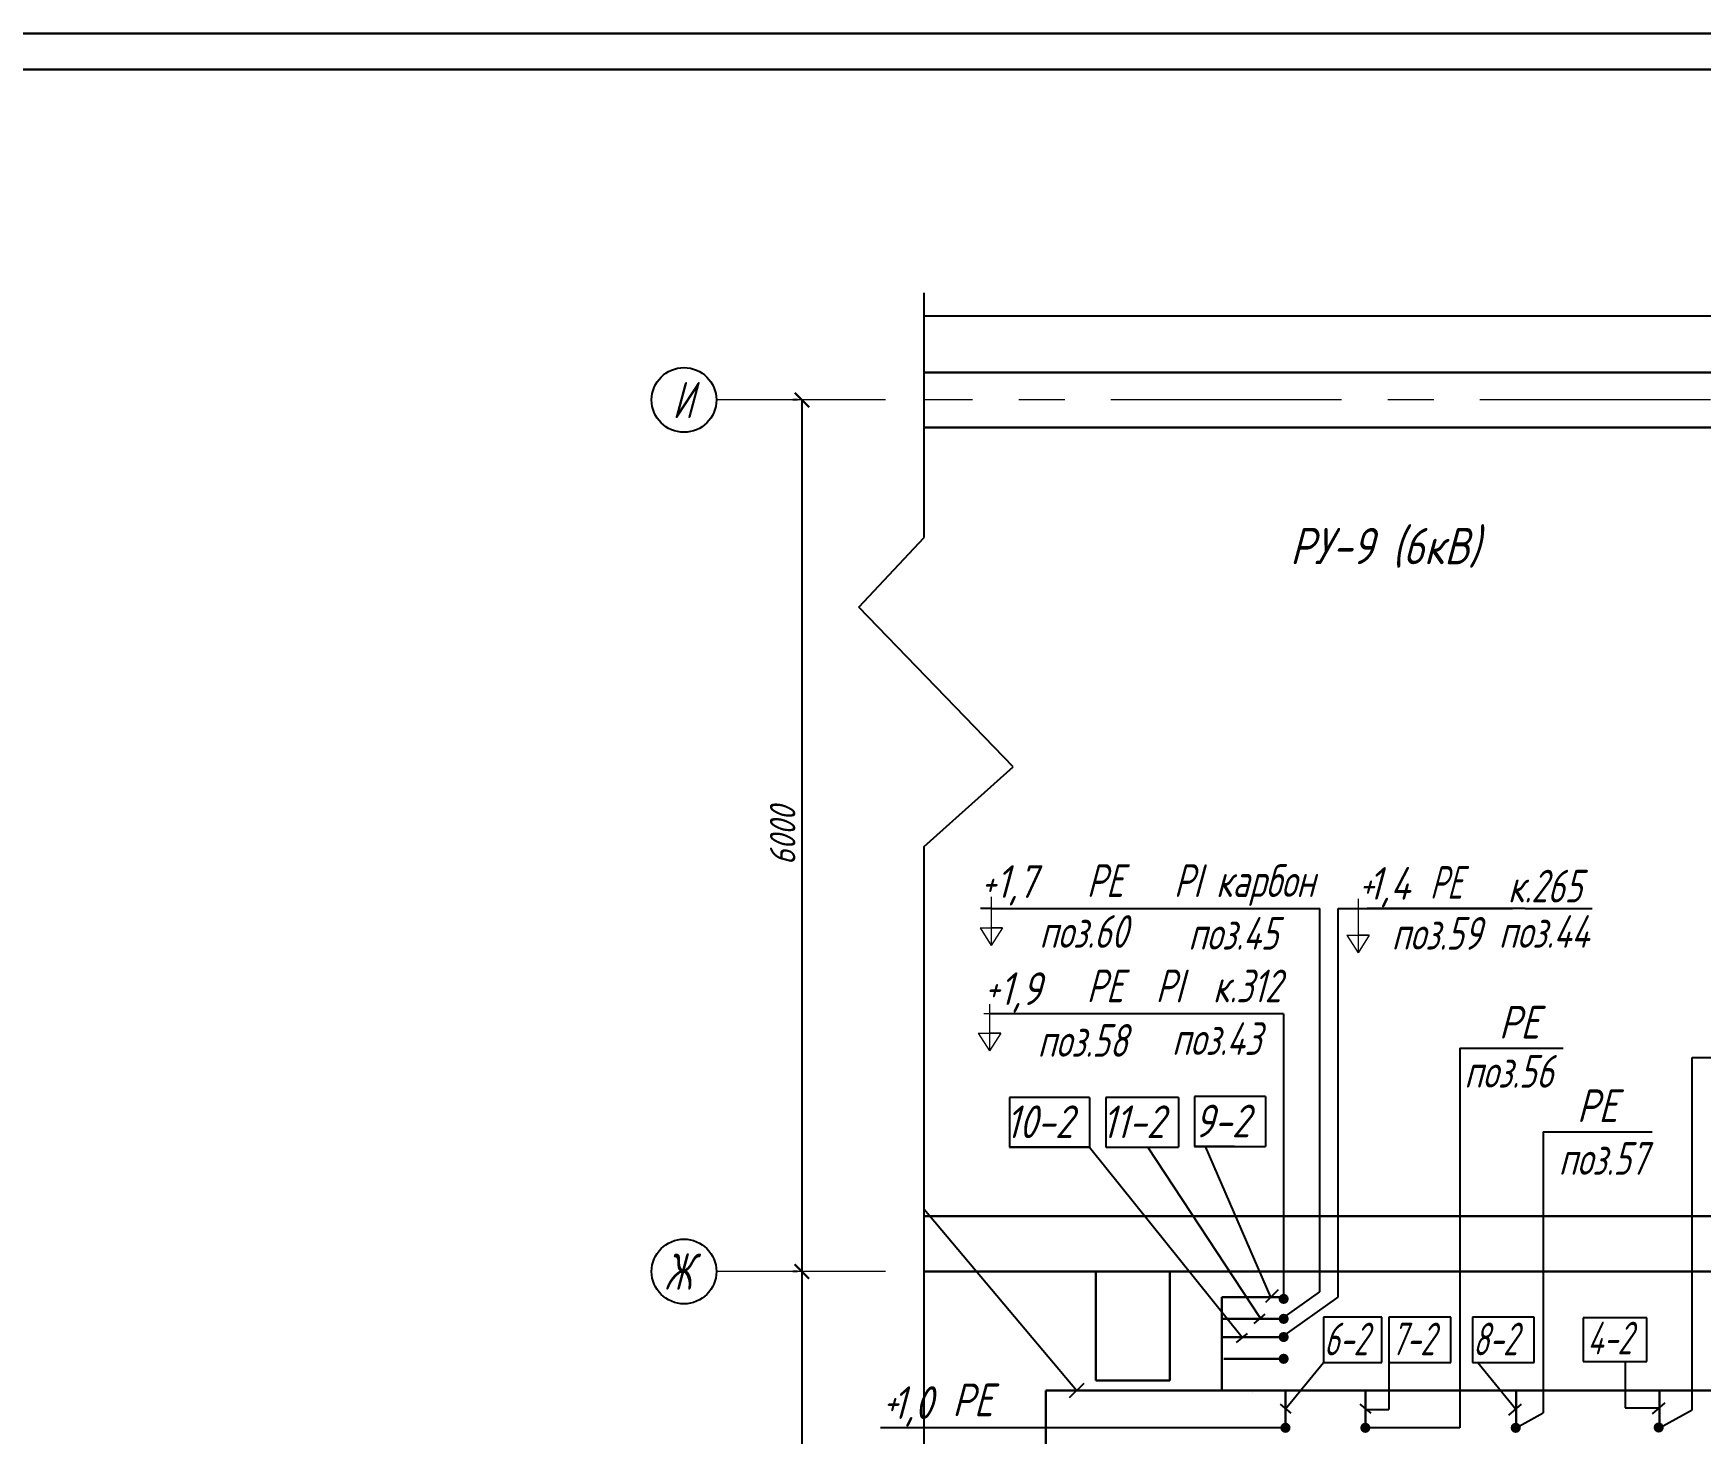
# Model space of a CAD drawing. Header units: millimetres. Extents: x 409 to 1826, y -2285 to 789.
# Drawn here: x 831.9 to 1061.4, y -76.3 to 116.5 of the extents above; entities that cross this region are included whole.
import ezdxf
from ezdxf.enums import TextEntityAlignment as Align

# ---------------------------------------------------------------- set-up
doc = ezdxf.new("R2010")
doc.units = ezdxf.units.MM
doc.linetypes.add('осевая', pattern=[50.8, 31.75, -6.35, 6.35, -6.35])
for name, color, linetype, lineweight in [('1-основная-05', 2, 'Continuous', 50), ('1-основная-050 ж', 2, 'Continuous', 50), ('7-тонкая-текст.-02', 4, 'Continuous', 30), ('7-тонкая.текст-02', 4, 'Continuous', 30), ('_0', 7, 'Continuous', 0), ('АР_Стены наружные', 7, 'Continuous', 30), ('Архитек.-025', 140, 'Continuous', 25), ('Общ_Осевая', 1, 'осевая', 15)]:
    doc.layers.add(name, color=color, linetype=linetype, lineweight=lineweight)
doc.styles.add('2-3.5', font='simplex.shx', dxfattribs={"width": 0.8, "oblique": 15, "height": 3.5})
doc.styles.add('2н', font='simplex.shx', dxfattribs={"width": 0.8, "oblique": 15, "height": 3.5})
doc.styles.add('CS_Gost2304', font='CS_Gost2304.shx', dxfattribs={"width": 0.8, "oblique": 15})
doc.styles.add('GOST тип А', font='GOST_A.TTF', dxfattribs={"oblique": 15})
doc.styles.get("Standard").update_dxf_attribs({"font": 'GOST_A.TTF', "oblique": 15})
doc.dimstyles.new('Засечки-50', dxfattribs={"dimtxt": 2.5, "dimasz": 2, "dimexe": 1.25, "dimexo": 0.625, "dimgap": 0.9, "dimtad": 1, "dimdec": 0, "dimlfac": 50, "dimtxsty": '2-3.5', "dimblk": 'ARCHTICK', "dimcen": 2.5, "dimadec": 0, "dimazin": 0, "dimtfac": 1, "dimtdec": 0, "dimtmove": 0, "dimatfit": 3, "dimldrblk": 'DOTSMALL', "dimfxl": 1.25, "dimarcsym": 0})

# ---------------------------------------------------------------- blocks, each defined once
blk = doc.blocks.new('_ArchTick')
at = {"color": 0, "linetype": 'ByBlock', "const_width": 0.15}
blk.add_lwpolyline([(-0.5, -0.5), (0.5, 0.5)], dxfattribs=at)
blk = doc.blocks.new('*D124')
at = {"color": 0, "lineweight": -2}
for p, q in [((937.05, -53.98), (936.42, -53.98)), ((937.67, -53.98), (937.67, -173.98)), ((937.05, -173.98), (936.42, -173.98))]:
    blk.add_line(p, q, dxfattribs=at)
at = {"layer": 'Defpoints', "color": 0}
for p in [(937.67, -53.98), (937.67, -173.98), (937.67, -173.98)]:
    blk.add_point(p, dxfattribs=at)
at = {"color": 0, "lineweight": -2, "xscale": 2, "yscale": 2, "zscale": 2}
for p, rotation in [((937.67, -53.98), 90), ((937.67, -173.98), 270)]:
    blk.add_blockref('_ArchTick', p, dxfattribs=dict(at, rotation=rotation))
at = {"color": 0, "insert": (935.02, -113.98), "char_height": 3.5, "attachment_point": 5, "rotation": 90, "style": '2н'}
blk.add_mtext('6000', dxfattribs=at)
blk = doc.blocks.new('_DotSmall')
at = {"color": 0, "linetype": 'ByBlock', "const_width": 0.5}
blk.add_lwpolyline([(-0.0625, 0, 1), (0.0625, 0, 1)], format="xyb", close=True, dxfattribs=at)
blk = doc.blocks.new('*D117')
at = {"color": 0, "lineweight": -2}
for p, q in [((937.05, 66.02), (936.42, 66.02)), ((937.67, 66.02), (937.67, -53.98)), ((937.05, -53.98), (936.42, -53.98))]:
    blk.add_line(p, q, dxfattribs=at)
at = {"layer": 'Defpoints', "color": 0}
for p in [(937.67, 66.02), (937.67, -53.98), (937.67, -53.98)]:
    blk.add_point(p, dxfattribs=at)
at = {"color": 0, "lineweight": -2, "xscale": 2, "yscale": 2, "zscale": 2}
for p, rotation in [((937.67, 66.02), 90), ((937.67, -53.98), 270)]:
    blk.add_blockref('_ArchTick', p, dxfattribs=dict(at, rotation=rotation))
at = {"color": 0, "insert": (935.02, 6.02), "char_height": 3.5, "attachment_point": 5, "rotation": 90, "style": '2н'}
blk.add_mtext('6000', dxfattribs=at)

msp = doc.modelspace()

# ---------------------------------------------------------------- hatches: boundary and pattern name
for color, points in [(256, [(1003.3, -57.75, 1), (1004.7, -57.75, 1)]), (256, [(1003.3, -60.5, 1), (1004.7, -60.5, 1)]), (256, [(1003.3, -63, 1), (1004.7, -63, 1)]), (256, [(1003.3, -66, 1), (1004.7, -66, 1)]), (7, [(1003.55, -75.5, 1), (1004.95, -75.5, 1)]), (7, [(1015.95, -75.5, -1), (1014.55, -75.5, -1)]), (7, [(1036.654, -75.5, -1), (1035.254, -75.5, -1)]), (7, [(1056.34, -75.457, -1), (1054.94, -75.457, -1)])]:
    msp.add_hatch(color=color).paths.add_polyline_path(points)

# ---------------------------------------------------------------- linework, layer by layer
for p, q in [((954.5, 47.077), (954.5, 80.75)), ((945.5, 37.5), (954.5, 47.077)), ((966.75, 15.5), (945.5, 37.5)), ((954.5, 4.547), (966.75, 15.5)), ((954.5, -208.673), (954.5, 4.547)), ((963.75, -4), (962.25, -4)), ((963.75, -4), (1009, -4)), ((1009, -56.781), (1009, -4)), ((1011.5, -57.5), (1011.5, -4)), ((1011.5, -4), (1035.5, -4)), ((1037.25, -4), (1015.5, -4)), ((1037.25, -4), (1046.5, -4)), ((991.75, -18.5), (963.5, -18.5)), ((1004, -18.5), (991.75, -18.5)), ((1004, -18.5), (1004, -57.75)), ((1028.25, -23.25), (1028.25, -75.5)), ((1039.5, -23.25), (1042.5, -23.25)), ((1060.25, -73.025), (1060.25, -24.5)), ((1060.25, -24.5), (1072.75, -24.5)), ((977.283, -30), (966.25, -30)), ((989.533, -30), (979.5, -30)), ((1001.5, -29.897), (991.717, -29.897)), ((1039.75, -34.75), (1039.75, -73.438)), ((1049.75, -34.75), (1054.75, -34.75)), ((977.283, -36.853), (998.307, -63)), ((1000.75, -60.375), (985.283, -36.853)), ((1002.242, -57.5), (993.25, -36.75)), ((975.47, -70.379), (954.5, -45.455)), ((1004, -53.979), (977.389, -53.979)), ((1003.242, -56.5), (1001.492, -58.25)), ((1003.75, -60.5), (1009, -56.781)), ((1003.75, -63), (1011.5, -57.5)), ((999.943, -61.125), (1001.443, -59.875)), ((1009.5, -60.25), (1009.5, -66.5)), ((1017.5, -60.25), (1009.5, -60.25)), ((1017.5, -66.5), (1017.5, -60.25)), ((1018.5, -60.25), (1018.5, -66.5)), ((1027, -60.25), (1018.5, -60.25)), ((1027, -66.5), (1027, -60.25)), ((1030, -60.25), (1030, -66.5)), ((1038.5, -60.25), (1030, -60.25)), ((1038.5, -66.5), (1038.5, -60.25)), ((1045.25, -60.371), (1045.25, -66.371)), ((1054, -60.371), (1045.25, -60.371)), ((1054, -66.371), (1054, -60.371)), ((997.5, -63.75), (999, -62.5)), ((1004.25, -72.875), (1009.5, -66.5)), ((1009.5, -66.5), (1017.5, -66.5)), ((1018.5, -66.5), (1027, -66.5)), ((1018.5, -66.5), (1018.5, -73)), ((1030, -66.5), (1038.5, -66.5)), ((1030.75, -66.5), (1036, -73)), ((1045.25, -66.371), (1054, -66.371)), ((1051, -66.371), (1051, -72.75)), ((1086.75, -70.379), (971.25, -70.379)), ((976.47, -69.379), (974.47, -71.379)), ((1003.5, -72.25), (1005, -73.5)), ((1014.5, -72.25), (1016, -73.5)), ((1015.25, -73), (1018.5, -73)), ((1035, -73.75), (1036.75, -72.25)), ((1036, -75.5), (1039.75, -73.438)), ((1051, -72.75), (1055.75, -72.75)), ((1054.798, -73.566), (1056.548, -72.066)), ((1055.75, -75.5), (1060.25, -73.025)), ((953.5, -75.5), (948.5, -75.5)), ((961.75, -75.5), (953.25, -75.5)), ((1028.25, -75.5), (1015.25, -75.5))]:
    msp.add_line(p, q)
at = {"ltscale": 1000}
msp.add_line((1118.012, 77.571), (954.5, 77.571), dxfattribs=at)
at = {"color": 7}
for p, q in [((1028.25, -23.25), (1039.5, -23.25)), ((1039.75, -34.75), (1049.75, -34.75)), ((1004, -75.5), (961.75, -75.5))]:
    msp.add_line(p, q, dxfattribs=at)
at = {"ltscale": 0.8}
for p, q in [((966.25, -30), (966.25, -30)), ((966.25, -30), (966.25, -36.853)), ((977.283, -30), (977.283, -36.853)), ((977.283, -30), (977.283, -30)), ((977.283, -30), (977.283, -36.853)), ((979.5, -30), (979.5, -36.853)), ((983.033, -30), (983.033, -30)), ((983.5, -31.75), (983.5, -31.75)), ((989.533, -30), (989.533, -36.853)), ((991.717, -29.897), (991.717, -29.897)), ((991.717, -29.897), (991.717, -36.75)), ((997.25, -29.897), (997.25, -29.897)), ((1001.5, -29.897), (1001.5, -36.75)), ((966.25, -36.853), (977.283, -36.853)), ((977.283, -36.853), (966.25, -36.853)), ((966.25, -36.853), (977.283, -36.853)), ((966.25, -36.853), (977.283, -36.853)), ((966.25, -36.853), (966.25, -36.853)), ((966.25, -36.853), (966.25, -36.853)), ((966.25, -37.074), (966.25, -37.074)), ((977.283, -36.853), (977.283, -36.853)), ((979.5, -36.853), (983.033, -36.853)), ((979.5, -36.853), (983.033, -36.853)), ((979.5, -36.853), (989.533, -36.853)), ((983.033, -36.853), (983.033, -36.853)), ((991.717, -36.75), (997.25, -36.75)), ((997.25, -36.75), (991.717, -36.75)), ((991.717, -36.75), (997.25, -36.75)), ((991.717, -36.75), (1001.5, -36.75)), ((991.717, -36.75), (991.717, -36.75)), ((991.717, -36.75), (991.717, -36.75)), ((991.717, -36.97), (991.717, -36.97)), ((997.25, -36.75), (997.25, -36.75)), ((999.772, -70.659), (999.772, -70.659))]:
    msp.add_line(p, q, dxfattribs=at)
at = {"lineweight": 30}
for p, q in [((1004, -57.5), (995.5, -57.5)), ((995.5, -57.5), (995.5, -70.379)), ((1003.75, -60.5), (995.5, -60.5)), ((1003.75, -63), (995.5, -63)), ((1004, -66), (995.75, -66)), ((971.25, -70.379), (971.25, -139.75)), ((1004.25, -75.5), (1004.25, -70.379)), ((1015.25, -75.5), (1015.25, -70.379)), ((1036, -75.5), (1036, -70.379)), ((1055.75, -75.5), (1055.75, -70.379))]:
    msp.add_line(p, q, dxfattribs=at)
at = {"color": 7}
for centre in [(921.438, 66.021), (921.438, -53.979)]:
    msp.add_circle(centre, 4.455, dxfattribs=at)
at = {"layer": '1-основная-05', "color": 7, "lineweight": 30}
msp.add_lwpolyline([(429, -472.5), (1455, -472.5), (1455, 111.5), (429, 111.5)], close=True, dxfattribs=at)
at = {"layer": '1-основная-050 ж', "color": 7, "lineweight": 30, "ltscale": 0.5}
msp.add_line((1086.711, -70.379), (971.25, -70.379), dxfattribs=at)
at = {"layer": '_0', "ltscale": 0.8}
for p, q in [((963.75, -2.407), (963.75, -6.649)), ((1014.25, -2.657), (1014.25, -7.649)), ((1024.893, -4), (1014.974, -4)), ((962.203, -6.649), (963.75, -6.649)), ((962.203, -6.649), (963.75, -9.093)), ((963.75, -6.649), (965.297, -6.649)), ((965.297, -6.649), (963.75, -6.649)), ((963.75, -6.649), (963.75, -9.093)), ((965.297, -6.649), (963.75, -9.093)), ((1012.703, -7.649), (1014.25, -7.649)), ((1012.703, -7.649), (1014.25, -10.093)), ((1014.25, -7.649), (1015.797, -7.649)), ((1015.797, -7.649), (1014.25, -7.649)), ((1014.25, -7.649), (1014.25, -10.093)), ((1015.797, -7.649), (1014.25, -10.093)), ((963.5, -17.157), (963.5, -21.149)), ((980.643, -18.5), (962.724, -18.5)), ((961.953, -21.149), (963.5, -21.149)), ((961.953, -21.149), (963.5, -23.593)), ((963.5, -21.149), (965.047, -21.149)), ((965.047, -21.149), (963.5, -21.149)), ((963.5, -21.149), (963.5, -23.593)), ((965.047, -21.149), (963.5, -23.593))]:
    msp.add_line(p, q, dxfattribs=at)
at = {"layer": 'АР_Стены наружные'}
for p, q in [((954.5, 69.821), (1103.245, 69.821)), ((954.5, 62.221), (1103.245, 62.221))]:
    msp.add_line(p, q, dxfattribs=at)
at = {"layer": 'АР_Стены наружные', "ltscale": 1000}
for p, q in [((1103.245, -46.379), (954.5, -46.379)), ((1103.245, -53.979), (954.5, -53.979)), ((978.145, -53.979), (978.145, -68.979)), ((988.345, -53.979), (988.345, -68.979)), ((988.345, -68.979), (978.145, -68.979))]:
    msp.add_line(p, q, dxfattribs=at)
at = {"layer": 'Архитек.-025', "color": 7, "lineweight": 30}
msp.add_lwpolyline([(409, -477.5), (1460, -477.5), (1460, 116.5), (409, 116.5)], close=True, dxfattribs=at)
at = {"layer": 'Общ_Осевая', "color": 7}
for p, q in [((949.195, 66.021), (925.893, 66.021)), ((1113.577, 66.021), (954.5, 66.021)), ((949.195, -53.979), (925.893, -53.979))]:
    msp.add_line(p, q, dxfattribs=at)

# ---------------------------------------------------------------- texts
at = {"color": 7, "style": 'CS_Gost2304', "oblique": 15, "width": 0.8}
for s, p in [('И', (921.272, 66.021)), ('Ж', (920.635, -53.979))]:
    msp.add_text(s, height=5, dxfattribs=at).set_placement(p, align=Align.MIDDLE)
at = {"layer": '7-тонкая-текст.-02', "color": 7, "style": 'GOST тип А', "oblique": 15}
msp.add_text('РУ-9 (6кВ)', height=5, dxfattribs=at).set_placement((1004.877, 43.405))
at = {"layer": '7-тонкая-текст.-02', "color": 7, "ltscale": 0.5, "style": 'GOST тип А', "oblique": 15}
for s, width, p in [('РE', 0.9, (976.873, -2.414)), ('РI карбон', 0.9, (988.873, -2.414)), ('РE', 0.8, (1024.123, -2.664)), ('к.265', 0.9, (1034.873, -3.164)), ('поз.60', 0.9, (970.373, -9.414)), ('поз.45', 0.9, (990.873, -9.664)), ('поз.59', 0.9, (1018.873, -9.664)), ('поз.44', 0.9, (1033.623, -9.414)), ('РE', 0.9, (976.873, -16.914)), ('РI  к.312', 0.9, (986.373, -16.914)), ('поз.58', 0.9, (970.123, -24.414)), ('поз.43', 0.9, (988.623, -24.164)), ('поз.56', 0.9, (1028.871, -28.664)), ('поз.57', 0.9, (1041.871, -40.664))]:
    msp.add_text(s, height=4.5, dxfattribs=dict(at, width=width)).set_placement(p)
for p in [(1033.622, -21.914), (1044.372, -33.414), (958.373, -73.914)]:
    msp.add_text('РE', height=4.5, dxfattribs=at).set_placement(p)
at = {"layer": '7-тонкая.текст-02', "color": 7, "oblique": 15}
for s, height, p in [('+', 3.75, (962.38, -2.289)), ('1,7', 4.5, (964.38, -2.539)), ('1,4', 4.5, (1015.63, -2.789)), ('+', 3.75, (1014.38, -2.539)), ('1,9', 4.5, (964.88, -17.289)), ('+', 3.75, (962.88, -16.789)), ('10-2', 4.5, (965.753, -35.611)), ('11-2', 4.5, (979.003, -35.611)), ('9-2', 4.5, (991.72, -35.508)), ('1,0', 4.5, (950.13, -74.289)), ('+', 3.75, (948.88, -73.789))]:
    msp.add_text(s, height=height, dxfattribs=at).set_placement(p)
at = {"layer": '7-тонкая.текст-02', "color": 7, "oblique": 15, "width": 0.8}
for s, p in [('6-2', (1009.536, -65.52)), ('7-2', (1018.786, -65.52)), ('8-2', (1030.036, -65.52)), ('4-2', (1045.786, -65.391))]:
    msp.add_text(s, height=4.5, dxfattribs=at).set_placement(p)

# ---------------------------------------------------------------- dimensions: what is measured, and where the dimension line sits
at = {"color": 7}
for base, p1, p2, picture, middle in [((937.672, -53.979), (937.672, 66.021), (937.672, -53.979), '*D117', (937.672, 6.021)), ((937.672, -173.979), (937.672, -53.979), (937.672, -173.979), '*D124', (937.672, -113.979))]:
    dim = msp.add_linear_dim(base=base, p1=p1, p2=p2, angle=270, dimstyle='Засечки-50', override={"dimtxsty": '2н'}, dxfattribs=at)
    dim.commit()
    dim.dimension.update_dxf_attribs({"geometry": picture, "text_midpoint": middle, "dimtype": 160})

doc.saveas('drawing.dxf')
